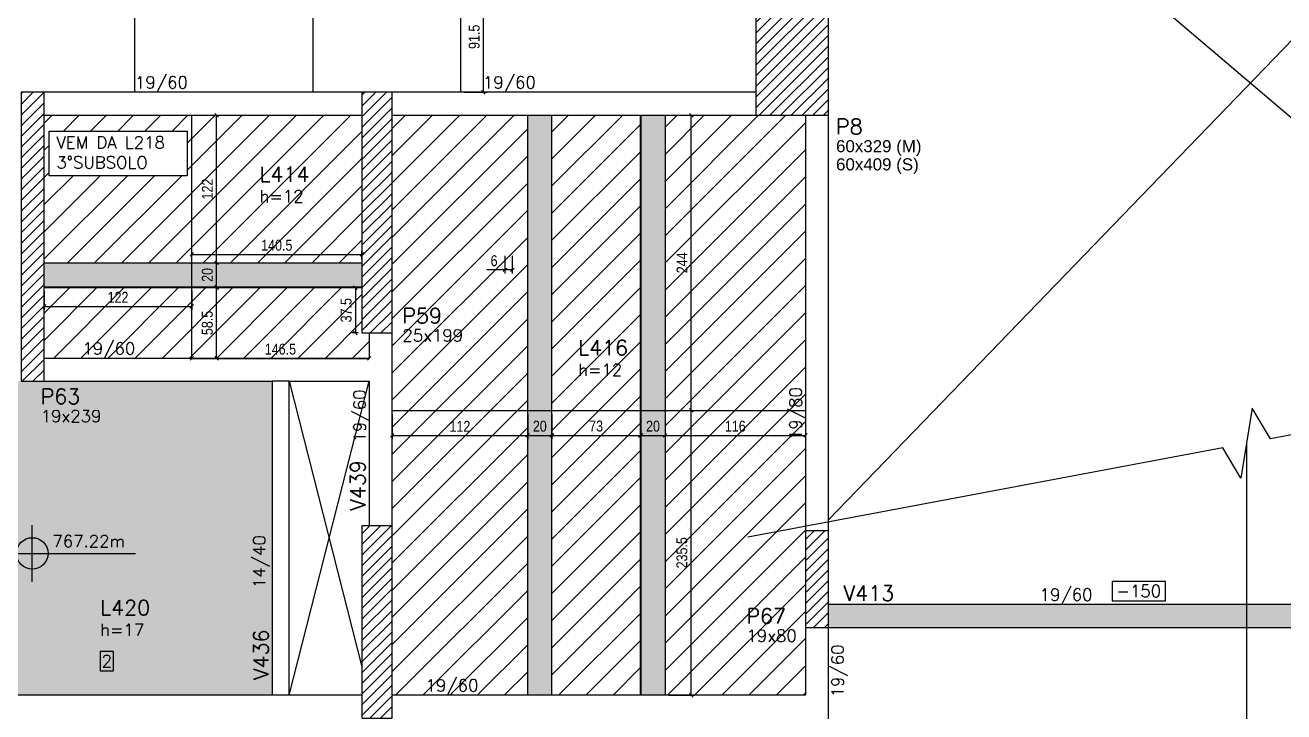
# Model space of a CAD drawing. Extents: x 1860 to 9314, y -614 to 3837.
# Drawn here: x 5552 to 6592, y 1354 to 1922 of the extents above; entities that cross this region are included whole.
import ezdxf
from ezdxf.enums import TextEntityAlignment as Align

# ---------------------------------------------------------------- set-up
doc = ezdxf.new("R2010")
doc.units = 0
for name, color, linetype in [('COTA', 241, 'Continuous'), ('F-AUX', 2, 'Continuous'), ('F-DESNIVEL-8', 11, 'Continuous'), ('F-LAJES-DIM', 2, 'Continuous'), ('F-LAJES-NOME', 4, 'Continuous'), ('F-NÍVEL-PLANTA', 2, 'Continuous'), ('F-PILARES-DIM', 172, 'Continuous'), ('F-PILARES-HACH', 174, 'Continuous'), ('F-PILARES-NOME', 170, 'Continuous'), ('F-PILARES-S', 170, 'Continuous'), ('F-PILARES-V', 170, 'Continuous'), ('F-TEXTO', 6, 'Continuous'), ('F-VIGAS', 3, 'Continuous'), ('F-VIGAS-DIM', 2, 'Continuous'), ('F-VIGAS-NOME', 4, 'Continuous'), ('F-VÃO', 1, 'Continuous'), ('Painéis', 200, 'Continuous')]:
    doc.layers.add(name, color=color, linetype=linetype)
doc.layers.add('F-DESNIVEL-3', color=7, linetype='Continuous', true_color=0xd5c7ff)
doc.layers.add('Hachura', color=251, linetype='Continuous', lineweight=9)
doc.styles.add('COTA TECNICA-50', font='techl___.ttf', dxfattribs={"height": 9})
doc.styles.add('MCP', font='romans.shx')
doc.styles.add('ROMANS', font='romans.shx')
doc.styles.get("Standard").update_dxf_attribs({"font": 'arial.ttf'})
doc.dimstyles.new('COTA PAINEL-50', dxfattribs={"dimtxt": 9, "dimasz": 3, "dimexe": 3, "dimexo": 3, "dimgap": 3, "dimtad": 1, "dimdec": 1, "dimzin": 12, "dimdsep": 46, "dimtxsty": 'COTA TECNICA-50', "dimblk1": 'OBLIQUE', "dimblk2": 'OBLIQUE', "dimsah": 1, "dimcen": 0.9, "dimclrd": 4, "dimclre": 4, "dimclrt": 240, "dimadec": 1, "dimazin": 3, "dimtfac": 1, "dimtdec": 1, "dimtmove": 0, "dimatfit": 3, "dimfxl": 1, "dimtolj": 1, "dimtzin": 12, "dimarcsym": 0})
pattern_1 = [(45, (3615.476, 1372.732), (-4.419417, 4.419417), [])]

# ---------------------------------------------------------------- blocks, each defined once
blk = doc.blocks.new('*U449')
at = {"layer": 'F-LAJES-DIM', "color": 1}
blk.add_lwpolyline([(0, 0), (11, 0), (11, 16), (0, 16)], close=True, dxfattribs=at)
at = {"layer": 'F-LAJES-DIM', "style": 'MCP'}
blk.add_attdef('DIM', text='', height=10, dxfattribs=at).set_placement((5.5, 8), align=Align.MIDDLE_CENTER)
blk = doc.blocks.new('*U27')
at = {"layer": 'F-VIGAS-DIM', "color": 1}
blk.add_lwpolyline([(0, 0), (44, 0), (44, 16), (0, 16)], close=True, dxfattribs=at)
at = {"layer": 'F-VIGAS-DIM', "style": 'MCP'}
blk.add_attdef('DIM', text='', height=10, dxfattribs=at).set_placement((22, 8), align=Align.MIDDLE_CENTER)
blk = doc.blocks.new('Nível - Planta')
at = {"layer": 'F-NÍVEL-PLANTA'}
h = blk.add_hatch(color=71, dxfattribs=at)
h.paths.add_polyline_path([(0, 0), (0, 0.26, 0.414214), (-0.26, 0)])
h.paths.add_polyline_path([(0.26, 0), (0, 0), (0, -0.26, 0.414214)])
for p, q in [((0, -0.469), (0, 0.469)), ((-0.469, 0), (1.704, 0))]:
    blk.add_line(p, q, dxfattribs=at)
blk.add_circle((0, 0), 0.26, dxfattribs=at)
at = {"layer": 'F-TEXTO', "color": 3, "style": 'MCP'}
blk.add_attdef('NÍVEL', (0.333, 0.102), '', height=0.2, dxfattribs=at)
blk = doc.blocks.new('_Oblique')
at = {"color": 0, "linetype": 'ByBlock', "lineweight": -2}
blk.add_line((-0.5, -0.5), (0.5, 0.5), dxfattribs=at)
blk = doc.blocks.new('*D698')
at = {"layer": 'COTA', "color": 4, "lineweight": -2, "transparency": 16777216}
for p, q in [((5914.5, 1957.7), (5933.4, 1957.7)), ((5930.4, 1866.2), (5930.4, 1957.7)), ((5914.5, 1866.2), (5933.4, 1866.2))]:
    blk.add_line(p, q, dxfattribs=at)
at = {"layer": 'Defpoints', "color": 0, "transparency": 16777216}
for p in [(5911.5, 1957.7), (5930.4, 1957.7), (5911.5, 1866.2)]:
    blk.add_point(p, dxfattribs=at)
at = {"layer": 'COTA', "color": 4, "lineweight": -2, "transparency": 16777216, "xscale": 3, "yscale": 3, "zscale": 3}
for p, rotation in [((5930.4, 1957.7), 90), ((5930.4, 1866.2), 270)]:
    blk.add_blockref('_Oblique', p, dxfattribs=dict(at, rotation=rotation))
at = {"layer": 'COTA', "color": 240, "transparency": 16777216, "insert": (5922.8, 1912), "char_height": 9, "attachment_point": 5, "rotation": 90, "style": 'COTA TECNICA-50'}
blk.add_mtext('\\A1;91.5', dxfattribs=at)
blk = doc.blocks.new('*D708')
at = {"layer": 'COTA', "color": 4, "lineweight": -2, "transparency": 16777216}
blk.add_line((5689.5, 1646.2), (5836, 1646.2), dxfattribs=at)
at = {"layer": 'Defpoints', "color": 0, "transparency": 16777216}
for p in [(5689.5, 1646.2), (5836, 1646.2), (5836, 1646.2)]:
    blk.add_point(p, dxfattribs=at)
at = {"layer": 'COTA', "color": 4, "lineweight": -2, "transparency": 16777216, "xscale": 3, "yscale": 3, "zscale": 3, "rotation": 180}
blk.add_blockref('_Oblique', (5689.5, 1646.2), dxfattribs=at)
at = {"layer": 'COTA', "color": 4, "lineweight": -2, "transparency": 16777216, "xscale": 3, "yscale": 3, "zscale": 3}
blk.add_blockref('_Oblique', (5836, 1646.2), dxfattribs=at)
at = {"layer": 'COTA', "color": 240, "transparency": 16777216, "insert": (5762.7, 1653.8), "char_height": 9, "attachment_point": 5, "style": 'COTA TECNICA-50'}
blk.add_mtext('\\A1;146.5', dxfattribs=at)
blk = doc.blocks.new('*D709')
at = {"layer": 'COTA', "color": 4, "lineweight": -2, "transparency": 16777216}
for p, q in [((5827, 1704.7), (5821.7, 1704.7)), ((5824.7, 1704.7), (5824.7, 1667.2)), ((5827, 1667.2), (5821.7, 1667.2))]:
    blk.add_line(p, q, dxfattribs=at)
at = {"layer": 'Defpoints', "color": 0, "transparency": 16777216}
for p in [(5830, 1704.7), (5824.7, 1667.2), (5830, 1667.2)]:
    blk.add_point(p, dxfattribs=at)
at = {"layer": 'COTA', "color": 4, "lineweight": -2, "transparency": 16777216, "xscale": 3, "yscale": 3, "zscale": 3}
for p, rotation in [((5824.7, 1704.7), 90), ((5824.7, 1667.2), 270)]:
    blk.add_blockref('_Oblique', p, dxfattribs=dict(at, rotation=rotation))
at = {"layer": 'COTA', "color": 240, "transparency": 16777216, "insert": (5817, 1686), "char_height": 9, "attachment_point": 5, "rotation": 90, "style": 'COTA TECNICA-50'}
blk.add_mtext('\\A1;37.5', dxfattribs=at)
blk = doc.blocks.new('*D710')
at = {"layer": 'COTA', "color": 4, "lineweight": -2, "transparency": 16777216}
for p, q in [((5948.2, 1731), (5948.2, 1716.4)), ((5954.2, 1731), (5954.2, 1716.4)), ((5948.2, 1719.4), (5933.2, 1719.4)), ((5954.2, 1719.4), (5948.2, 1719.4))]:
    blk.add_line(p, q, dxfattribs=at)
at = {"layer": 'Defpoints', "color": 0, "transparency": 16777216}
for p in [(5948.2, 1734), (5954.2, 1734), (5948.2, 1719.4)]:
    blk.add_point(p, dxfattribs=at)
at = {"layer": 'COTA', "color": 4, "lineweight": -2, "transparency": 16777216, "xscale": 3, "yscale": 3, "zscale": 3, "rotation": 180}
blk.add_blockref('_Oblique', (5948.2, 1719.4), dxfattribs=at)
at = {"layer": 'COTA', "color": 4, "lineweight": -2, "transparency": 16777216, "xscale": 3, "yscale": 3, "zscale": 3}
blk.add_blockref('_Oblique', (5954.2, 1719.4), dxfattribs=at)
at = {"layer": 'COTA', "color": 240, "transparency": 16777216, "insert": (5939.2, 1726.9), "char_height": 9, "attachment_point": 5, "style": 'COTA TECNICA-50'}
blk.add_mtext('\\A1;6', dxfattribs=at)
blk = doc.blocks.new('*D711')
at = {"layer": 'COTA', "color": 4, "lineweight": -2, "transparency": 16777216}
for p, q in [((5855, 1600.2), (5855, 1579.5)), ((5967, 1600.2), (5967, 1579.5)), ((5855, 1582.5), (5967, 1582.5))]:
    blk.add_line(p, q, dxfattribs=at)
at = {"layer": 'Defpoints', "color": 0, "transparency": 16777216}
for p in [(5855, 1603.2), (5967, 1603.2), (5967, 1582.5)]:
    blk.add_point(p, dxfattribs=at)
at = {"layer": 'COTA', "color": 4, "lineweight": -2, "transparency": 16777216, "xscale": 3, "yscale": 3, "zscale": 3, "rotation": 180}
blk.add_blockref('_Oblique', (5855, 1582.5), dxfattribs=at)
at = {"layer": 'COTA', "color": 4, "lineweight": -2, "transparency": 16777216, "xscale": 3, "yscale": 3, "zscale": 3}
blk.add_blockref('_Oblique', (5967, 1582.5), dxfattribs=at)
at = {"layer": 'COTA', "color": 240, "transparency": 16777216, "insert": (5911, 1590), "char_height": 9, "attachment_point": 5, "style": 'COTA TECNICA-50'}
blk.add_mtext('\\A1;112', dxfattribs=at)
blk = doc.blocks.new('*D712')
at = {"layer": 'COTA', "color": 4, "lineweight": -2, "transparency": 16777216}
for p, q in [((6080.5, 1600.2), (6080.5, 1579.5)), ((6196.5, 1600.2), (6196.5, 1579.5)), ((6080.5, 1582.5), (6196.5, 1582.5))]:
    blk.add_line(p, q, dxfattribs=at)
at = {"layer": 'Defpoints', "color": 0, "transparency": 16777216}
for p in [(6080.5, 1603.2), (6196.5, 1603.2), (6196.5, 1582.5)]:
    blk.add_point(p, dxfattribs=at)
at = {"layer": 'COTA', "color": 4, "lineweight": -2, "transparency": 16777216, "xscale": 3, "yscale": 3, "zscale": 3, "rotation": 180}
blk.add_blockref('_Oblique', (6080.5, 1582.5), dxfattribs=at)
at = {"layer": 'COTA', "color": 4, "lineweight": -2, "transparency": 16777216, "xscale": 3, "yscale": 3, "zscale": 3}
blk.add_blockref('_Oblique', (6196.5, 1582.5), dxfattribs=at)
at = {"layer": 'COTA', "color": 240, "transparency": 16777216, "insert": (6138.5, 1590.1), "char_height": 9, "attachment_point": 5, "style": 'COTA TECNICA-50'}
blk.add_mtext('\\A1;116', dxfattribs=at)
blk = doc.blocks.new('*D713')
at = {"layer": 'COTA', "color": 4, "lineweight": -2, "transparency": 16777216}
for p, q in [((6083.5, 1603.2), (6105.1, 1603.2)), ((6102.1, 1367.7), (6102.1, 1603.2)), ((6083.5, 1367.7), (6105.1, 1367.7))]:
    blk.add_line(p, q, dxfattribs=at)
at = {"layer": 'Defpoints', "color": 0, "transparency": 16777216}
for p in [(6080.5, 1603.2), (6102.1, 1603.2), (6080.5, 1367.7)]:
    blk.add_point(p, dxfattribs=at)
at = {"layer": 'COTA', "color": 4, "lineweight": -2, "transparency": 16777216, "xscale": 3, "yscale": 3, "zscale": 3}
for p, rotation in [((6102.1, 1603.2), 90), ((6102.1, 1367.7), 270)]:
    blk.add_blockref('_Oblique', p, dxfattribs=dict(at, rotation=rotation))
at = {"layer": 'COTA', "color": 240, "transparency": 16777216, "insert": (6094.4, 1485.5), "char_height": 9, "attachment_point": 5, "rotation": 90, "style": 'COTA TECNICA-50'}
blk.add_mtext('\\A1;235.5', dxfattribs=at)
blk = doc.blocks.new('*D714')
at = {"layer": 'COTA', "color": 4, "lineweight": -2, "transparency": 16777216}
for p, q in [((6083.5, 1847.2), (6105.1, 1847.2)), ((6102.1, 1603.2), (6102.1, 1847.2)), ((6077.5, 1603.2), (6105.1, 1603.2))]:
    blk.add_line(p, q, dxfattribs=at)
at = {"layer": 'Defpoints', "color": 0, "transparency": 16777216}
for p in [(6080.5, 1847.2), (6102.1, 1847.2), (6074.5, 1603.2)]:
    blk.add_point(p, dxfattribs=at)
at = {"layer": 'COTA', "color": 4, "lineweight": -2, "transparency": 16777216, "xscale": 3, "yscale": 3, "zscale": 3}
for p, rotation in [((6102.1, 1847.2), 90), ((6102.1, 1603.2), 270)]:
    blk.add_blockref('_Oblique', p, dxfattribs=dict(at, rotation=rotation))
at = {"layer": 'COTA', "color": 240, "transparency": 16777216, "insert": (6094.5, 1725.2), "char_height": 9, "attachment_point": 5, "rotation": 90, "style": 'COTA TECNICA-50'}
blk.add_mtext('\\A1;244', dxfattribs=at)
blk = doc.blocks.new('*D715')
at = {"layer": 'COTA', "color": 4, "lineweight": -2, "transparency": 16777216}
for p, q in [((5967, 1600.2), (5967, 1579.5)), ((5987, 1600.2), (5987, 1579.5)), ((5967, 1582.5), (5987, 1582.5))]:
    blk.add_line(p, q, dxfattribs=at)
at = {"layer": 'Defpoints', "color": 0, "transparency": 16777216}
for p in [(5967, 1603.2), (5987, 1603.2), (5987, 1582.5)]:
    blk.add_point(p, dxfattribs=at)
at = {"layer": 'COTA', "color": 4, "lineweight": -2, "transparency": 16777216, "xscale": 3, "yscale": 3, "zscale": 3, "rotation": 180}
blk.add_blockref('_Oblique', (5967, 1582.5), dxfattribs=at)
at = {"layer": 'COTA', "color": 4, "lineweight": -2, "transparency": 16777216, "xscale": 3, "yscale": 3, "zscale": 3}
blk.add_blockref('_Oblique', (5987, 1582.5), dxfattribs=at)
at = {"layer": 'COTA', "color": 240, "transparency": 16777216, "insert": (5977, 1590.1), "char_height": 9, "attachment_point": 5, "style": 'COTA TECNICA-50'}
blk.add_mtext('\\A1;20', dxfattribs=at)
blk = doc.blocks.new('*D716')
at = {"layer": 'COTA', "color": 4, "lineweight": -2, "transparency": 16777216}
for p, q in [((5987, 1600.2), (5987, 1579.5)), ((6060, 1600.2), (6060, 1579.5)), ((5987, 1582.5), (6060, 1582.5))]:
    blk.add_line(p, q, dxfattribs=at)
at = {"layer": 'Defpoints', "color": 0, "transparency": 16777216}
for p in [(5987, 1603.2), (6060, 1603.2), (6060, 1582.5)]:
    blk.add_point(p, dxfattribs=at)
at = {"layer": 'COTA', "color": 4, "lineweight": -2, "transparency": 16777216, "xscale": 3, "yscale": 3, "zscale": 3, "rotation": 180}
blk.add_blockref('_Oblique', (5987, 1582.5), dxfattribs=at)
at = {"layer": 'COTA', "color": 4, "lineweight": -2, "transparency": 16777216, "xscale": 3, "yscale": 3, "zscale": 3}
blk.add_blockref('_Oblique', (6060, 1582.5), dxfattribs=at)
at = {"layer": 'COTA', "color": 240, "transparency": 16777216, "insert": (6023.5, 1590.2), "char_height": 9, "attachment_point": 5, "style": 'COTA TECNICA-50'}
blk.add_mtext('\\A1;73', dxfattribs=at)
blk = doc.blocks.new('*D717')
at = {"layer": 'COTA', "color": 4, "lineweight": -2, "transparency": 16777216}
for p, q in [((6060.5, 1600.2), (6060.5, 1579.5)), ((6080.5, 1600.2), (6080.5, 1579.5)), ((6060.5, 1582.5), (6080.5, 1582.5))]:
    blk.add_line(p, q, dxfattribs=at)
at = {"layer": 'Defpoints', "color": 0, "transparency": 16777216}
for p in [(6060.5, 1603.2), (6080.5, 1603.2), (6080.5, 1582.5)]:
    blk.add_point(p, dxfattribs=at)
at = {"layer": 'COTA', "color": 4, "lineweight": -2, "transparency": 16777216, "xscale": 3, "yscale": 3, "zscale": 3, "rotation": 180}
blk.add_blockref('_Oblique', (6060.5, 1582.5), dxfattribs=at)
at = {"layer": 'COTA', "color": 4, "lineweight": -2, "transparency": 16777216, "xscale": 3, "yscale": 3, "zscale": 3}
blk.add_blockref('_Oblique', (6080.5, 1582.5), dxfattribs=at)
at = {"layer": 'COTA', "color": 240, "transparency": 16777216, "insert": (6070.5, 1590.1), "char_height": 9, "attachment_point": 5, "style": 'COTA TECNICA-50'}
blk.add_mtext('\\A1;20', dxfattribs=at)
blk = doc.blocks.new('*D1140')
at = {"layer": 'COTA', "color": 4, "lineweight": -2, "transparency": 16777216}
for p, q in [((5567.5, 1701.7), (5567.5, 1686.2)), ((5689.5, 1701.7), (5689.5, 1686.2)), ((5567.5, 1689.2), (5689.5, 1689.2))]:
    blk.add_line(p, q, dxfattribs=at)
at = {"layer": 'Defpoints', "color": 0, "transparency": 16777216}
for p in [(5567.5, 1704.7), (5689.5, 1704.7), (5689.5, 1689.2)]:
    blk.add_point(p, dxfattribs=at)
at = {"layer": 'COTA', "color": 4, "lineweight": -2, "transparency": 16777216, "xscale": 3, "yscale": 3, "zscale": 3, "rotation": 180}
blk.add_blockref('_Oblique', (5567.5, 1689.2), dxfattribs=at)
at = {"layer": 'COTA', "color": 4, "lineweight": -2, "transparency": 16777216, "xscale": 3, "yscale": 3, "zscale": 3}
blk.add_blockref('_Oblique', (5689.5, 1689.2), dxfattribs=at)
at = {"layer": 'COTA', "color": 240, "transparency": 16777216, "insert": (5628.5, 1696.7), "char_height": 9, "attachment_point": 5, "style": 'COTA TECNICA-50'}
blk.add_mtext('\\A1;122', dxfattribs=at)
blk = doc.blocks.new('*D1141')
at = {"layer": 'COTA', "color": 4, "lineweight": -2, "transparency": 16777216}
for p, q in [((5689.5, 1728.2), (5689.5, 1735.1)), ((5689.5, 1732.1), (5830, 1732.1)), ((5830, 1728.2), (5830, 1735.1))]:
    blk.add_line(p, q, dxfattribs=at)
at = {"layer": 'Defpoints', "color": 0, "transparency": 16777216}
for p in [(5830, 1732.1), (5689.5, 1725.2), (5830, 1725.2)]:
    blk.add_point(p, dxfattribs=at)
at = {"layer": 'COTA', "color": 4, "lineweight": -2, "transparency": 16777216, "xscale": 3, "yscale": 3, "zscale": 3, "rotation": 180}
blk.add_blockref('_Oblique', (5689.5, 1732.1), dxfattribs=at)
at = {"layer": 'COTA', "color": 4, "lineweight": -2, "transparency": 16777216, "xscale": 3, "yscale": 3, "zscale": 3}
blk.add_blockref('_Oblique', (5830, 1732.1), dxfattribs=at)
at = {"layer": 'COTA', "color": 240, "transparency": 16777216, "insert": (5759.7, 1739.7), "char_height": 9, "attachment_point": 5, "style": 'COTA TECNICA-50'}
blk.add_mtext('\\A1;140.5', dxfattribs=at)
blk = doc.blocks.new('*D1142')
at = {"layer": 'COTA', "color": 4, "lineweight": -2, "transparency": 16777216}
for p, q in [((5692.5, 1704.7), (5712.9, 1704.7)), ((5709.9, 1646.2), (5709.9, 1704.7)), ((5692.5, 1646.2), (5712.9, 1646.2))]:
    blk.add_line(p, q, dxfattribs=at)
at = {"layer": 'Defpoints', "color": 0, "transparency": 16777216}
for p in [(5689.5, 1704.7), (5709.9, 1704.7), (5689.5, 1646.2)]:
    blk.add_point(p, dxfattribs=at)
at = {"layer": 'COTA', "color": 4, "lineweight": -2, "transparency": 16777216, "xscale": 3, "yscale": 3, "zscale": 3}
for p, rotation in [((5709.9, 1704.7), 90), ((5709.9, 1646.2), 270)]:
    blk.add_blockref('_Oblique', p, dxfattribs=dict(at, rotation=rotation))
at = {"layer": 'COTA', "color": 240, "transparency": 16777216, "insert": (5702.3, 1675.5), "char_height": 9, "attachment_point": 5, "rotation": 90, "style": 'COTA TECNICA-50'}
blk.add_mtext('\\A1;58.5', dxfattribs=at)
blk = doc.blocks.new('*D1143')
at = {"layer": 'COTA', "color": 4, "lineweight": -2, "transparency": 16777216}
for p, q in [((5692.5, 1725.2), (5712.9, 1725.2)), ((5709.9, 1705.2), (5709.9, 1725.2)), ((5692.5, 1705.2), (5712.9, 1705.2))]:
    blk.add_line(p, q, dxfattribs=at)
at = {"layer": 'Defpoints', "color": 0, "transparency": 16777216}
for p in [(5689.5, 1725.2), (5709.9, 1725.2), (5689.5, 1705.2)]:
    blk.add_point(p, dxfattribs=at)
at = {"layer": 'COTA', "color": 4, "lineweight": -2, "transparency": 16777216, "xscale": 3, "yscale": 3, "zscale": 3}
for p, rotation in [((5709.9, 1725.2), 90), ((5709.9, 1705.2), 270)]:
    blk.add_blockref('_Oblique', p, dxfattribs=dict(at, rotation=rotation))
at = {"layer": 'COTA', "color": 240, "transparency": 16777216, "insert": (5702.3, 1715.2), "char_height": 9, "attachment_point": 5, "rotation": 90, "style": 'COTA TECNICA-50'}
blk.add_mtext('\\A1;20', dxfattribs=at)
blk = doc.blocks.new('*D1144')
at = {"layer": 'COTA', "color": 4, "lineweight": -2, "transparency": 16777216}
for p, q in [((5692.5, 1847.2), (5712.9, 1847.2)), ((5709.9, 1725.2), (5709.9, 1847.2)), ((5692.5, 1725.2), (5712.9, 1725.2))]:
    blk.add_line(p, q, dxfattribs=at)
at = {"layer": 'Defpoints', "color": 0, "transparency": 16777216}
for p in [(5689.5, 1847.2), (5709.9, 1847.2), (5689.5, 1725.2)]:
    blk.add_point(p, dxfattribs=at)
at = {"layer": 'COTA', "color": 4, "lineweight": -2, "transparency": 16777216, "xscale": 3, "yscale": 3, "zscale": 3}
for p, rotation in [((5709.9, 1847.2), 90), ((5709.9, 1725.2), 270)]:
    blk.add_blockref('_Oblique', p, dxfattribs=dict(at, rotation=rotation))
at = {"layer": 'COTA', "color": 240, "transparency": 16777216, "insert": (5702.3, 1786.2), "char_height": 9, "attachment_point": 5, "rotation": 90, "style": 'COTA TECNICA-50'}
blk.add_mtext('\\A1;122', dxfattribs=at)

msp = doc.modelspace()

# ---------------------------------------------------------------- hatches: boundary and pattern name
at = {"layer": 'F-DESNIVEL-3', "linetype": 'Continuous'}
h = msp.add_hatch(color=256, dxfattribs=at)
h.dxf.hatch_style = 1
h.paths.add_polyline_path([(5755.98, 1509.73), (5755.98, 1627.23), (5389.98, 1627.23), (5389.98, 1504.23), (5479.98, 1504.23), (5479.98, 1367.73), (5755.98, 1367.73)])
at = {"layer": 'F-PILARES-HACH', "linetype": 'Continuous'}
h = msp.add_hatch(dxfattribs=at)
h.set_pattern_fill('ANSI31', color=256, scale=50, style=0)
h.set_pattern_definition(pattern_1)
h.paths.add_polyline_path([(6155.48, 1847.23), (6215.48, 1847.23), (6215.48, 2256.23), (6155.48, 2256.23)], flags=16)
h = msp.add_hatch(dxfattribs=at)
h.set_pattern_fill('ANSI31', color=256, scale=50, style=0)
h.set_pattern_definition(pattern_1)
h.paths.add_polyline_path([(6155.48, 1847.23), (6215.48, 1847.23), (6215.48, 2176.23), (6155.48, 2176.23)], flags=16)
h = msp.add_hatch(dxfattribs=at)
h.set_pattern_fill('ANSI31', color=256, scale=50, style=0)
h.set_pattern_definition(pattern_1)
h.paths.add_polyline_path([(5548.48, 1627.23), (5567.48, 1627.23), (5567.48, 1866.23), (5548.48, 1866.23)], flags=16)
h = msp.add_hatch(dxfattribs=at)
h.set_pattern_fill('ANSI31', color=256, scale=50, style=0)
h.set_pattern_definition(pattern_1)
h.paths.add_polyline_path([(5829.98, 1667.23), (5854.98, 1667.23), (5854.98, 1866.23), (5829.98, 1866.23)], flags=16)
h = msp.add_hatch(dxfattribs=at)
h.set_pattern_fill('ANSI31', color=256, scale=50, style=0)
h.set_pattern_definition(pattern_1)
h.paths.add_polyline_path([(5829.98, 1348.73), (5854.98, 1348.73), (5854.98, 1507.73), (5829.98, 1507.73)], flags=16)
h = msp.add_hatch(dxfattribs=at)
h.set_pattern_fill('ANSI31', color=256, scale=50, style=0)
h.set_pattern_definition(pattern_1)
h.paths.add_polyline_path([(6196.48, 1423.73), (6215.48, 1423.73), (6215.48, 1503.73), (6196.48, 1503.73)], flags=16)
at = {"layer": 'Hachura', "linetype": 'ByBlock'}
h = msp.add_hatch(dxfattribs=at)
h.set_pattern_fill('ANSI31', color=256, scale=5)
h.paths.add_polyline_path([(5571.57, 1834.1), (5571.57, 1797.23), (5685.7, 1797.23), (5685.7, 1834.1)], flags=16)
h.paths.add_polyline_path([(5689.48, 1725.23), (5689.48, 1847.23), (5567.48, 1847.23), (5567.48, 1725.23)])
h.paths.add_polyline_path([(5689.48, 1646.23), (5689.48, 1704.73), (5567.48, 1704.73), (5567.48, 1646.23)])
h.paths.add_polyline_path([(5762.98, 1646.23), (5835.98, 1646.23), (5835.98, 1667.23), (5829.98, 1667.23), (5829.98, 1704.73), (5689.48, 1704.73), (5689.48, 1646.23)])
h.paths.add_polyline_path([(5829.98, 1847.23), (5689.48, 1847.23), (5689.48, 1725.23), (5829.98, 1725.23)])
h = msp.add_hatch(dxfattribs=at)
h.set_pattern_fill('ANSI31', color=256, scale=5)
h.paths.add_polyline_path([(5966.98, 1847.23), (5854.98, 1847.23), (5854.98, 1667.23), (5854.98, 1603.23), (5966.98, 1603.23)])
h.paths.add_polyline_path([(5966.98, 1603.23), (5854.98, 1603.23), (5854.98, 1507.73), (5854.98, 1367.73), (5966.98, 1367.73)])
h.paths.add_polyline_path([(5986.98, 1367.73), (6059.98, 1367.73), (6059.98, 1603.23), (5986.98, 1603.23)])
h.paths.add_polyline_path([(5986.98, 1603.23), (6059.98, 1603.23), (6059.98, 1847.23), (5986.98, 1847.23)])
h.paths.add_polyline_path([(6080.48, 1603.23), (6196.48, 1603.23), (6196.48, 1847.23), (6155.48, 1847.23), (6080.48, 1847.23)])
h.paths.add_polyline_path([(6196.48, 1603.23), (6080.48, 1603.23), (6080.48, 1367.73), (6196.48, 1367.73), (6196.48, 1423.73), (6196.48, 1503.73)])
h = msp.add_hatch(color=256, dxfattribs=at)
h.dxf.hatch_style = 1
h.paths.add_polyline_path([(5966.98, 1603.23), (5986.98, 1603.23), (5986.98, 1847.23), (5966.98, 1847.23)])
h.paths.add_polyline_path([(5966.98, 1367.73), (5986.98, 1367.73), (5986.98, 1603.23), (5966.98, 1603.23)])
h = msp.add_hatch(color=256, dxfattribs=at)
h.dxf.hatch_style = 1
h.paths.add_polyline_path([(6060.48, 1603.23), (6080.48, 1603.23), (6080.48, 1847.23), (6060.48, 1847.23)])
h.paths.add_polyline_path([(6060.48, 1367.73), (6080.48, 1367.73), (6080.48, 1603.23), (6060.48, 1603.23)])
h = msp.add_hatch(color=256, dxfattribs=at)
h.dxf.hatch_style = 1
h.paths.add_polyline_path([(5567.48, 1725.23), (5567.48, 1705.23), (5689.48, 1705.23), (5689.48, 1725.23)])
h.paths.add_polyline_path([(5689.48, 1725.23), (5689.48, 1705.23), (5829.98, 1705.23), (5829.98, 1725.23)])

# ---------------------------------------------------------------- linework, layer by layer
at = {"layer": 'COTA'}
msp.add_lwpolyline([(5571.57, 1834.1), (5685.7, 1834.1), (5685.7, 1797.23), (5571.57, 1797.23)], close=True, dxfattribs=at)
at = {"layer": 'F-AUX', "color": 1}
msp.add_line((6560.91, 1576.05), (6560.91, 438.23), dxfattribs=at)
msp.add_lwpolyline([(6933.54, 1646.33), (6580.56, 1579.76), (6565.64, 1604.91), (6556.17, 1547.2), (6541.26, 1572.35), (6148.89, 1498.42)], dxfattribs=at)
at = {"layer": 'F-DESNIVEL-8', "linetype": 'Continuous'}
for points in [[(6849.98, 1423.73), (6849.98, 1442.73), (6215.58, 1442.73)], [(6849.98, 1423.73), (6215.58, 1442.73), (6215.58, 1423.73)], [(6849.98, 1423.73), (6215.58, 1423.73), (6849.98, 1423.73)]]:
    msp.add_solid(points, dxfattribs=at)
at = {"layer": 'F-PILARES-S', "linetype": 'Continuous'}
for points in [[(6155.48, 1847.23), (6215.48, 1847.23), (6215.48, 2176.23), (6155.48, 2176.23), (6155.48, 1847.23)], [(5548.48, 1627.23), (5567.48, 1627.23), (5567.48, 1866.23), (5548.48, 1866.23), (5548.48, 1627.23)], [(5829.98, 1667.23), (5854.98, 1667.23), (5854.98, 1866.23), (5829.98, 1866.23), (5829.98, 1667.23)], [(5829.98, 1348.73), (5854.98, 1348.73), (5854.98, 1507.73), (5829.98, 1507.73), (5829.98, 1348.73)], [(6196.48, 1423.73), (6215.48, 1423.73), (6215.48, 1503.73), (6196.48, 1503.73), (6196.48, 1423.73)]]:
    msp.add_lwpolyline(points, dxfattribs=at)
at = {"layer": 'F-PILARES-V', "linetype": 'Continuous'}
msp.add_lwpolyline([(6155.48, 1847.23), (6215.48, 1847.23), (6215.48, 2256.23), (6155.48, 2256.23), (6155.48, 1847.23)], dxfattribs=at)
at = {"layer": 'F-VIGAS'}
for points in [[(5829.98, 1866.23), (5567.48, 1866.23)], [(6155.48, 1866.23), (5854.98, 1866.23)], [(5567.48, 1847.23), (5829.98, 1847.23)], [(5854.98, 1847.23), (6155.48, 1847.23)], [(6196.48, 1847.23), (6196.48, 1503.73)], [(6215.48, 1503.73), (6215.48, 1847.23)], [(5835.98, 1667.23), (5835.98, 1646.23)], [(5854.98, 1507.73), (5854.98, 1667.23)], [(5762.98, 1646.23), (5567.48, 1646.23)], [(5835.98, 1646.23), (5762.98, 1646.23)], [(5567.48, 1627.23), (5755.98, 1627.23)], [(5755.98, 1627.23), (5755.98, 1367.73)], [(5769.98, 1627.23), (5755.98, 1627.23)], [(5769.98, 1627.23), (5835.98, 1627.23)], [(5769.98, 1367.73), (5769.98, 1627.23)], [(5835.98, 1627.23), (5835.98, 1507.73)], [(6849.98, 1442.73), (6215.48, 1442.73)], [(6196.48, 1423.73), (6196.48, 1367.73)], [(6215.48, 1358.23), (6215.48, 1423.73)], [(6215.48, 1423.73), (6849.98, 1423.73)], [(5755.98, 1367.73), (5129.48, 1367.73)], [(5769.98, 1367.73), (5755.98, 1367.73)], [(5829.98, 1367.73), (5769.98, 1367.73)], [(6196.48, 1367.73), (5854.98, 1367.73)], [(6215.48, 968.23), (6215.48, 1358.23)]]:
    msp.add_lwpolyline(points, dxfattribs=at)
at = {"layer": 'F-VÃO'}
for p, q in [((5769.98, 1367.73), (5835.98, 1627.23)), ((5769.98, 1627.23), (5829.98, 1391.32))]:
    msp.add_line(p, q, dxfattribs=at)
for points in [[(6215.48, 1512.73), (6849.98, 2170.23)], [(6849.98, 1630.57), (6215.48, 2170.23)]]:
    msp.add_lwpolyline(points, dxfattribs=at)
at = {"layer": 'Painéis'}
for p, q in [((5911.48, 2112.23), (5911.48, 1866.23)), ((5789.48, 2018.23), (5789.48, 1866.23)), ((5689.48, 1646.23), (5689.48, 1847.23))]:
    msp.add_line(p, q, dxfattribs=at)
for points in [[(5642.48, 1866.23), (5642.48, 2018.23)], [(5966.98, 1367.73), (5966.98, 1847.23)], [(5986.98, 1367.73), (5986.98, 1847.23)], [(6059.98, 1847.23), (6059.98, 1367.73)], [(6060.48, 1847.23), (6060.48, 1367.73)], [(6080.48, 1847.23), (6080.48, 1367.73)], [(5567.48, 1725.23), (5829.98, 1725.23)], [(5567.48, 1705.23), (5829.98, 1705.23)], [(5567.48, 1704.73), (5829.98, 1704.73)], [(5854.98, 1603.23), (6196.48, 1603.23)]]:
    msp.add_lwpolyline(points, dxfattribs=at)

# ---------------------------------------------------------------- block references
at = {"layer": 'F-LAJES-DIM', "linetype": 'Continuous'}
msp.add_blockref('*U449', (5613.79, 1387.95), dxfattribs=at).add_auto_attribs({'DIM': '2'})
at = {"layer": 'F-NÍVEL-PLANTA', "linetype": 'Continuous', "xscale": 50, "yscale": 50, "zscale": 50}
msp.add_blockref('Nível - Planta', (5557.68, 1484.98), dxfattribs=at).add_auto_attribs({'NÍVEL': '767.22m'})
at = {"layer": 'F-VIGAS-DIM', "linetype": 'Continuous'}
msp.add_blockref('*U27', (6449.87, 1445.86), dxfattribs=at).add_auto_attribs({'DIM': '-150'})

# ---------------------------------------------------------------- texts
at = {"layer": 'COTA', "style": 'ROMANS'}
for s, p in [('VEM DA L218', (5577.64, 1819.7)), ('3°SUBSOLO', (5577.64, 1803.23))]:
    msp.add_text(s, height=10, dxfattribs=at).set_placement(p)
at = {"layer": 'F-LAJES-DIM', "linetype": 'Continuous', "style": 'MCP'}
for s, p in [('h=12', (5745.38, 1775.19)), ('h=12', (6008.62, 1631.75)), ('h=17', (5613.79, 1416.85))]:
    msp.add_text(s, height=10, dxfattribs=at).set_placement(p)
at = {"layer": 'F-LAJES-NOME', "linetype": 'Continuous', "style": 'MCP'}
for s, p in [('L414', (5745.38, 1792.19)), ('L416', (6008.62, 1648.75)), ('L420', (5613.79, 1433.85))]:
    msp.add_text(s, height=12.5, dxfattribs=at).set_placement(p)
at = {"layer": 'F-PILARES-DIM', "linetype": 'Continuous'}
for s, p in [('60x329 (M)', (6221.73, 1816.61)), ('60x409 (S)', (6221.73, 1801.61))]:
    msp.add_text(s, height=10, dxfattribs=at).set_placement(p)
at = {"layer": 'F-PILARES-DIM', "linetype": 'Continuous', "style": 'MCP'}
for s, p in [('25x199', (5863.46, 1660.2)), ('19x239', (5564.62, 1593.47)), ('19x80', (6147.7, 1411.91))]:
    msp.add_text(s, height=10, dxfattribs=at).set_placement(p)
at = {"layer": 'F-PILARES-NOME', "linetype": 'Continuous', "style": 'MCP'}
for s, p in [('P8', (6221.73, 1831.61)), ('P59', (5863.46, 1675.2)), ('P63', (5564.62, 1608.47)), ('P67', (6147.7, 1426.91))]:
    msp.add_text(s, height=12.5, dxfattribs=at).set_placement(p)
at = {"layer": 'F-VIGAS-DIM', "linetype": 'Continuous', "style": 'MCP'}
for p in [(5642.48, 1869.36), (5929.98, 1869.36), (5599.06, 1649.36), (6389.87, 1445.86), (5882.58, 1370.86)]:
    msp.add_text('19/60', height=10, dxfattribs=at).set_placement(p)
for s, p in [('19/60', (5833.07, 1576.79)), ('19/80', (6193.35, 1578.73)), ('14/40', (5750.2, 1456.33)), ('19/60', (6227.98, 1365.98))]:
    msp.add_text(s, height=10, rotation=90, dxfattribs=at).set_placement(p)
at = {"layer": 'F-VIGAS-NOME', "linetype": 'Continuous', "style": 'MCP'}
for s, p in [('V439', (5832.85, 1520.23)), ('V436', (5752.85, 1380.23))]:
    msp.add_text(s, height=12.5, rotation=90, dxfattribs=at).set_placement(p)
msp.add_text('V413', height=12.5, dxfattribs=at).set_placement((6227.98, 1445.86))

# ---------------------------------------------------------------- dimensions: what is measured, and where the dimension line sits
at = {"layer": 'COTA'}
for base, p1, p2, picture, middle in [((5930.39, 1957.73), (5911.48, 1866.23), (5911.48, 1957.73), '*D698', (5922.76, 1911.98)), ((5709.87, 1725.23), (5689.48, 1705.23), (5689.48, 1725.23), '*D1143', (5702.28, 1715.23)), ((5709.87, 1704.73), (5689.48, 1646.23), (5689.48, 1704.73), '*D1142', (5702.25, 1675.48)), ((5824.69, 1667.23), (5829.98, 1704.73), (5829.98, 1667.23), '*D709', (5816.99, 1685.98)), ((6102.09, 1603.23), (6080.48, 1367.73), (6080.48, 1603.23), '*D713', (6094.39, 1485.48))]:
    dim = msp.add_linear_dim(base=base, p1=p1, p2=p2, angle=90, dimstyle='COTA PAINEL-50', dxfattribs=at)
    dim.commit()
    dim.dimension.update_dxf_attribs({"geometry": picture, "text_midpoint": middle})
for base, p1, p2, picture, middle in [((5709.87, 1847.23), (5689.48, 1725.23), (5689.48, 1847.23), '*D1144', (5702.32, 1786.23)), ((6102.09, 1847.23), (6074.48, 1603.23), (6080.48, 1847.23), '*D714', (6094.52, 1725.23))]:
    dim = msp.add_linear_dim(base=base, p1=p1, p2=p2, angle=90, dimstyle='COTA PAINEL-50', override={"dimtmove": 1}, dxfattribs=at)
    dim.commit()
    dim.dimension.update_dxf_attribs({"geometry": picture, "text_midpoint": middle})
for base, p1, p2, picture, middle in [((5829.98, 1732.06), (5689.48, 1725.23), (5829.98, 1725.23), '*D1141', (5759.73, 1739.66)), ((5948.19, 1719.36), (5954.19, 1734), (5948.19, 1734), '*D710', (5939.19, 1726.95)), ((5689.48, 1689.19), (5567.48, 1704.73), (5689.48, 1704.73), '*D1140', (5628.48, 1696.74)), ((5835.98, 1646.23), (5689.48, 1646.23), (5835.98, 1646.23), '*D708', (5762.73, 1653.83)), ((5966.98, 1582.48), (5854.98, 1603.23), (5966.98, 1603.23), '*D711', (5910.98, 1590.03)), ((5986.98, 1582.48), (5966.98, 1603.23), (5986.98, 1603.23), '*D715', (5976.98, 1590.07)), ((6080.48, 1582.48), (6060.48, 1603.23), (6080.48, 1603.23), '*D717', (6070.48, 1590.07))]:
    dim = msp.add_linear_dim(base=base, p1=p1, p2=p2, dimstyle='COTA PAINEL-50', dxfattribs=at)
    dim.commit()
    dim.dimension.update_dxf_attribs({"geometry": picture, "text_midpoint": middle})
for base, p1, p2, picture, middle in [((6059.98, 1582.48), (5986.98, 1603.23), (6059.98, 1603.23), '*D716', (6023.48, 1590.18)), ((6196.48, 1582.48), (6080.48, 1603.23), (6196.48, 1603.23), '*D712', (6138.48, 1590.07))]:
    dim = msp.add_linear_dim(base=base, p1=p1, p2=p2, dimstyle='COTA PAINEL-50', override={"dimtmove": 1}, dxfattribs=at)
    dim.commit()
    dim.dimension.update_dxf_attribs({"geometry": picture, "text_midpoint": middle})

doc.saveas('drawing.dxf')
